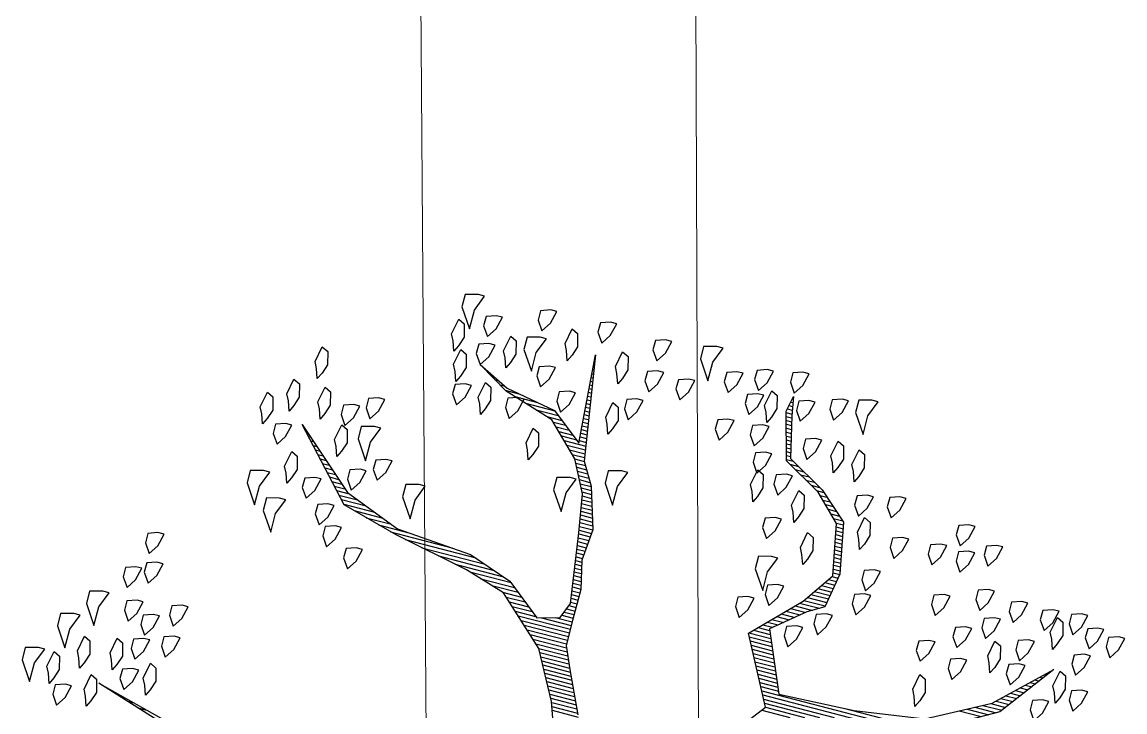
# Model space of a CAD drawing. Header units: millimetres. Extents: x 216896 to 446004, y 63591 to 243769.
# Drawn here: x 223718 to 229718, y 87974 to 91728 of the extents above; entities that cross this region are included whole.
import ezdxf

# ---------------------------------------------------------------- set-up
doc = ezdxf.new("R2010")
doc.units = ezdxf.units.MM
doc.layers.add('line pedestr', color=7, linetype='Continuous', lineweight=5, true_color=0x1c1c1c)
doc.layers.add('trees', color=7, linetype='Continuous', true_color=0x547000)

# ---------------------------------------------------------------- blocks, each defined once
blk = doc.blocks.new('*X39')
at = {"color": 0}
for p, q in [((16.4828, 16.46), (16.494, 16.46)), ((16.514, 16.47), (16.5317, 16.47)), ((16.5453, 16.48), (16.5693, 16.48)), ((16.4515, 16.45), (16.4563, 16.45)), ((17.6064, 16.2), (17.6766, 16.2)), ((17.6099, 16.21), (17.6805, 16.21)), ((17.5928, 16.17), (17.6627, 16.17)), ((17.5981, 16.18), (17.6673, 16.18)), ((17.603, 16.19), (17.6719, 16.19)), ((17.5768, 16.14), (17.6489, 16.14)), ((17.5821, 16.15), (17.6535, 16.15)), ((17.5874, 16.16), (17.6581, 16.16)), ((17.5608, 16.11), (17.635, 16.11)), ((17.5661, 16.12), (17.6396, 16.12)), ((17.5714, 16.13), (17.6443, 16.13)), ((17.5448, 16.08), (17.6216, 16.08)), ((17.5501, 16.09), (17.6259, 16.09)), ((17.5554, 16.1), (17.6304, 16.1)), ((17.5234, 16.05), (17.6088, 16.05)), ((17.5341, 16.06), (17.6131, 16.06)), ((17.5394, 16.07), (17.6174, 16.07)), ((18.1471, 16.07), (18.2239, 16.07)), ((18.1497, 16.05), (18.2999, 16.05)), ((18.1549, 16.06), (18.2619, 16.06)), ((17.4913, 16.02), (17.6021, 16.02)), ((17.502, 16.03), (17.6021, 16.03)), ((17.5127, 16.04), (17.6045, 16.04)), ((18.1339, 16.02), (18.4746, 16.02)), ((18.1392, 16.03), (18.3946, 16.03)), ((18.1444, 16.04), (18.3379, 16.04)), ((17.4698, 16), (17.6021, 16)), ((17.4806, 16.01), (17.6021, 16.01)), ((18.1235, 16), (18.173, 16)), ((18.1287, 16.01), (18.1773, 16.01)), ((18.3591, 16.01), (18.5546, 16.01)), ((17.4377, 15.97), (17.4922, 15.97)), ((17.4484, 15.98), (17.5044, 15.98)), ((17.4591, 15.99), (17.6021, 15.99)), ((17.5206, 15.98), (17.6021, 15.98)), ((17.5556, 15.97), (17.6021, 15.97)), ((18.1077, 15.97), (18.1604, 15.97)), ((18.113, 15.98), (18.1646, 15.98)), ((18.1182, 15.99), (18.1688, 15.99)), ((17.4036, 15.94), (17.4555, 15.94)), ((17.4163, 15.95), (17.4677, 15.95)), ((17.427, 15.96), (17.4799, 15.96)), ((17.5707, 15.96), (17.6021, 15.96)), ((17.5747, 15.95), (17.6021, 15.95)), ((17.5787, 15.94), (17.6021, 15.94)), ((18.092, 15.94), (18.1478, 15.94)), ((18.0973, 15.95), (18.152, 15.95)), ((18.1025, 15.96), (18.1562, 15.96)), ((18.6541, 15.94), (18.7144, 15.94)), ((17.3061, 15.91), (17.4188, 15.91)), ((17.3386, 15.92), (17.431, 15.92)), ((17.3711, 15.93), (17.4433, 15.93)), ((17.5827, 15.93), (17.6021, 15.93)), ((17.5832, 15.91), (17.6021, 15.91)), ((17.5846, 15.92), (17.6021, 15.92)), ((18.0763, 15.91), (18.1351, 15.91)), ((18.0816, 15.92), (18.1394, 15.92)), ((18.0868, 15.93), (18.1436, 15.93)), ((18.6731, 15.93), (18.7324, 15.93)), ((18.6921, 15.92), (18.7504, 15.92)), ((18.7111, 15.91), (18.7628, 15.91)), ((17.1669, 15.88), (17.3397, 15.88)), ((17.2149, 15.89), (17.3677, 15.89)), ((17.2629, 15.9), (17.3957, 15.9)), ((17.5791, 15.88), (17.6018, 15.88)), ((17.5805, 15.89), (17.6021, 15.89)), ((17.5819, 15.9), (17.6021, 15.9)), ((18.0627, 15.88), (18.1225, 15.88)), ((18.0658, 15.89), (18.1267, 15.89)), ((18.0711, 15.9), (18.1309, 15.9)), ((18.7301, 15.9), (18.7704, 15.9)), ((18.7421, 15.89), (18.7781, 15.89)), ((18.7528, 15.88), (18.7857, 15.88)), ((17.0401, 15.85), (17.1235, 15.85)), ((17.0761, 15.86), (17.2435, 15.86)), ((17.1189, 15.87), (17.3117, 15.87)), ((17.575, 15.85), (17.5951, 15.85)), ((17.5764, 15.86), (17.5974, 15.86)), ((17.5778, 15.87), (17.5996, 15.87)), ((18.0727, 15.87), (18.1183, 15.87)), ((18.0827, 15.86), (18.1141, 15.86)), ((18.0927, 15.85), (18.1197, 15.85)), ((18.7634, 15.87), (18.7934, 15.87)), ((18.7741, 15.86), (18.801, 15.86)), ((18.7848, 15.85), (18.8087, 15.85)), ((16.9371, 15.82), (17.0215, 15.82)), ((16.9681, 15.83), (17.0472, 15.83)), ((17.0041, 15.84), (17.0729, 15.84)), ((17.5709, 15.82), (17.5885, 15.82)), ((17.5723, 15.83), (17.5907, 15.83)), ((17.5737, 15.84), (17.5929, 15.84)), ((18.1027, 15.84), (18.1322, 15.84)), ((18.1127, 15.83), (18.1447, 15.83)), ((18.1227, 15.82), (18.1572, 15.82)), ((18.7954, 15.84), (18.8163, 15.84)), ((18.8061, 15.83), (18.824, 15.83)), ((18.8168, 15.82), (18.8316, 15.82)), ((16.91, 15.79), (16.9444, 15.79)), ((16.919, 15.8), (16.9701, 15.8)), ((16.9281, 15.81), (16.9958, 15.81)), ((17.5669, 15.79), (17.5866, 15.79)), ((17.5682, 15.8), (17.5856, 15.8)), ((17.5696, 15.81), (17.5863, 15.81)), ((18.1327, 15.81), (18.1697, 15.81)), ((18.1427, 15.8), (18.1822, 15.8)), ((18.1527, 15.79), (18.1947, 15.79)), ((18.8274, 15.81), (18.8393, 15.81)), ((18.8381, 15.8), (18.8469, 15.8)), ((18.8488, 15.79), (18.8545, 15.79)), ((16.8829, 15.76), (16.9077, 15.76)), ((16.8919, 15.77), (16.9189, 15.77)), ((16.9009, 15.78), (16.9301, 15.78)), ((17.5628, 15.76), (17.5896, 15.76)), ((17.5641, 15.77), (17.5886, 15.77)), ((17.5655, 15.78), (17.5876, 15.78)), ((18.1627, 15.78), (18.2105, 15.78)), ((18.1727, 15.77), (18.2271, 15.77)), ((18.182, 15.76), (18.2403, 15.76)), ((18.8594, 15.78), (18.8622, 15.78)), ((16.8557, 15.73), (16.8742, 15.73)), ((16.8648, 15.74), (16.8853, 15.74)), ((16.8738, 15.75), (16.8965, 15.75)), ((17.5585, 15.73), (17.5926, 15.73)), ((17.56, 15.74), (17.5916, 15.74)), ((17.5614, 15.75), (17.5906, 15.75)), ((18.189, 15.75), (18.2422, 15.75)), ((18.196, 15.74), (18.244, 15.74)), ((18.203, 15.73), (18.2458, 15.73)), ((16.8286, 15.7), (16.8406, 15.7)), ((16.8376, 15.71), (16.8518, 15.71)), ((16.8467, 15.72), (16.863, 15.72)), ((17.5535, 15.7), (17.5875, 15.7)), ((17.5551, 15.71), (17.5906, 15.71)), ((17.5568, 15.72), (17.5936, 15.72)), ((18.21, 15.72), (18.2476, 15.72)), ((18.217, 15.71), (18.2494, 15.71)), ((18.224, 15.7), (18.2512, 15.7)), ((16.8014, 15.67), (16.8071, 15.67)), ((16.8105, 15.68), (16.8183, 15.68)), ((16.8195, 15.69), (16.8295, 15.69)), ((17.5485, 15.67), (17.5783, 15.67)), ((17.5501, 15.68), (17.5814, 15.68)), ((17.5518, 15.69), (17.5844, 15.69)), ((18.231, 15.69), (18.2531, 15.69)), ((18.238, 15.68), (18.2549, 15.68)), ((18.2385, 15.67), (18.2567, 15.67)), ((16.7833, 15.65), (16.7848, 15.65)), ((16.7924, 15.66), (16.7959, 15.66)), ((17.5435, 15.64), (17.5691, 15.64)), ((17.5451, 15.65), (17.5721, 15.65)), ((17.5468, 15.66), (17.5752, 15.66)), ((18.2329, 15.64), (18.2515, 15.64)), ((18.2348, 15.65), (18.2534, 15.65)), ((18.2367, 15.66), (18.2553, 15.66)), ((17.5352, 15.62), (17.5629, 15.62)), ((17.5402, 15.63), (17.566, 15.63)), ((18.2292, 15.62), (18.2478, 15.62)), ((18.231, 15.63), (18.2497, 15.63)), ((17.5202, 15.59), (17.5486, 15.59)), ((17.5252, 15.6), (17.5543, 15.6)), ((17.5302, 15.61), (17.5598, 15.61)), ((18.2235, 15.59), (18.2422, 15.59)), ((18.2254, 15.6), (18.244, 15.6)), ((18.2273, 15.61), (18.2459, 15.61)), ((17.5052, 15.56), (17.5315, 15.56)), ((17.5102, 15.57), (17.5372, 15.57)), ((17.5152, 15.58), (17.5429, 15.58)), ((18.2179, 15.56), (18.2365, 15.56)), ((18.2198, 15.57), (18.2384, 15.57)), ((18.2217, 15.58), (18.2403, 15.58)), ((17.4803, 15.53), (17.5226, 15.53)), ((17.4903, 15.54), (17.5241, 15.54)), ((17.5002, 15.55), (17.5257, 15.55)), ((18.2032, 15.53), (18.2284, 15.53)), ((18.2132, 15.54), (18.2328, 15.54)), ((18.216, 15.55), (18.2347, 15.55)), ((17.4503, 15.5), (17.4911, 15.5)), ((17.4603, 15.51), (17.5196, 15.51)), ((17.4703, 15.52), (17.5211, 15.52)), ((17.4996, 15.5), (17.5181, 15.5)), ((18.1732, 15.5), (18.1946, 15.5)), ((18.1832, 15.51), (18.2059, 15.51)), ((18.1932, 15.52), (18.2171, 15.52)), ((17.4203, 15.47), (17.4536, 15.47)), ((17.4303, 15.48), (17.4661, 15.48)), ((17.4403, 15.49), (17.4786, 15.49)), ((17.4974, 15.47), (17.5135, 15.47)), ((17.4981, 15.48), (17.515, 15.48)), ((17.4988, 15.49), (17.5165, 15.49)), ((18.1409, 15.47), (18.1609, 15.47)), ((18.1532, 15.48), (18.1721, 15.48)), ((18.1632, 15.49), (18.1834, 15.49)), ((17.336, 15.44), (17.4161, 15.44)), ((17.368, 15.45), (17.4286, 15.45)), ((17.4, 15.46), (17.4411, 15.46)), ((17.4953, 15.44), (17.509, 15.44)), ((17.496, 15.45), (17.5105, 15.45)), ((17.4967, 15.46), (17.512, 15.46)), ((18.0895, 15.44), (18.1126, 15.44)), ((18.1066, 15.45), (18.1297, 15.45)), ((18.1238, 15.46), (18.1468, 15.46)), ((17.2587, 15.41), (17.2717, 15.41)), ((17.2754, 15.42), (17.3128, 15.42)), ((17.304, 15.43), (17.3661, 15.43)), ((17.4931, 15.41), (17.5044, 15.41)), ((17.4938, 15.42), (17.5059, 15.42)), ((17.4946, 15.43), (17.5074, 15.43)), ((18.0433, 15.41), (18.0611, 15.41)), ((18.0552, 15.42), (18.0783, 15.42)), ((18.0723, 15.43), (18.0954, 15.43)), ((17.2087, 15.38), (17.2117, 15.38)), ((17.2254, 15.39), (17.2317, 15.39)), ((17.242, 15.4), (17.2517, 15.4)), ((17.491, 15.38), (17.4999, 15.38)), ((17.4917, 15.39), (17.5014, 15.39)), ((17.4924, 15.4), (17.5029, 15.4)), ((18.0353, 15.38), (18.047, 15.38)), ((18.038, 15.39), (18.0493, 15.39)), ((18.0407, 15.4), (18.0516, 15.4)), ((17.4888, 15.35), (17.4953, 15.35)), ((17.4896, 15.36), (17.4968, 15.36)), ((17.4903, 15.37), (17.4984, 15.37)), ((18.0273, 15.35), (18.0401, 15.35)), ((18.03, 15.36), (18.0424, 15.36)), ((18.0327, 15.37), (18.0447, 15.37)), ((17.4867, 15.32), (17.4908, 15.32)), ((17.4874, 15.33), (17.4923, 15.33)), ((17.4881, 15.34), (17.4938, 15.34)), ((18.0193, 15.32), (18.0332, 15.32)), ((18.022, 15.33), (18.0355, 15.33)), ((18.0247, 15.34), (18.0378, 15.34)), ((17.4846, 15.29), (17.4862, 15.29)), ((17.4853, 15.3), (17.4877, 15.3)), ((17.486, 15.31), (17.4893, 15.31)), ((18.0113, 15.29), (18.0265, 15.29)), ((18.014, 15.3), (18.0286, 15.3)), ((18.0167, 15.31), (18.0309, 15.31)), ((17.4831, 15.27), (17.4832, 15.27)), ((17.4838, 15.28), (17.4847, 15.28)), ((18.0115, 15.28), (18.0249, 15.28)), ((18.0135, 15.27), (18.0232, 15.27)), ((18.0155, 15.26), (18.0215, 15.26)), ((18.0175, 15.25), (18.0199, 15.25))]:
    blk.add_line(p, q, dxfattribs=at)
blk = doc.blocks.new('ar')
at = {"color": 0}
for points in [[(-0.8693, 0.0287), (-1.2944, -0.1073), (-0.8778, 0.0032)], [(-0.0444, -0.1414), (-0.1209, -0.3625), (-0.1889, -0.49), (-0.3165, -0.6091), (-0.427, -0.6431), (-0.6311, -0.6856), (-0.7842, -0.7281), (-0.9458, -0.9067), (-0.7842, -0.7622), (-0.6311, -0.7026), (-0.427, -0.6856), (-0.308, -0.6431), (-0.2145, -0.5666), (-0.1549, -0.5836), (-0.1379, -0.6261), (-0.1634, -0.8132), (-0.1804, -0.9152), (-0.223, -1.0003), (-0.308, -1.0853), (-0.4441, -1.1278), (-0.5291, -1.1789), (-0.4441, -1.1363), (-0.308, -1.1108), (-0.223, -1.0428), (-0.24, -1.2809), (-0.1974, -1.0003), (-0.1634, -0.9407), (-0.1294, -0.8302), (-0.1379, -0.7452), (-0.1209, -0.6686), (-0.1209, -0.5836), (-0.1209, -0.5155), (-0.0954, -0.456), (-0.0444, -0.3455)], [(0.3723, -0.4135), (0.4318, -0.49), (0.3383, -0.6686), (0.4574, -0.7877), (0.5169, -0.8727), (0.4914, -1.0088), (0.4233, -1.0768), (0.3213, -1.1363), (0.2873, -1.2639), (0.2958, -1.3064), (0.3043, -1.2554), (0.3298, -1.1448), (0.4318, -1.0853), (0.5084, -1.0173), (0.5339, -0.8812), (0.5169, -0.7877), (0.4744, -0.7622), (0.3893, -0.6941), (0.4574, -0.5326), (0.6615, -0.5411), (0.8485, -0.5666), (1.0101, -0.6516), (1.1462, -0.7792), (1.0356, -0.6346), (0.8826, -0.5496)]]:
    blk.add_lwpolyline(points, dxfattribs=at)
for points in [[(-1.3795, -0.0818), (-1.405, -0.0733), (-1.405, -0.0478), (-1.388, -0.0223), (-1.371, -0.0478), (-1.3625, -0.0818)], [(-1.32, -0.0648), (-1.3285, -0.0818), (-1.32, -0.1244), (-1.303, -0.1159), (-1.2944, -0.0818), (-1.303, -0.0563), (-1.3115, -0.0393)], [(-1.473, -0.1584), (-1.507, -0.1499), (-1.507, -0.1159), (-1.473, -0.0648), (-1.473, -0.1159), (-1.456, -0.1584)], [(-1.4305, -0.0988), (-1.439, -0.1159), (-1.4305, -0.1584), (-1.4135, -0.1499), (-1.405, -0.1159), (-1.4135, -0.0903), (-1.422, -0.0733)], [(-1.2179, -0.1669), (-1.2434, -0.1584), (-1.2434, -0.1329), (-1.2264, -0.1073), (-1.2094, -0.1329), (-1.2009, -0.1669)], [(-1.1754, -0.1329), (-1.1839, -0.1499), (-1.1754, -0.1924), (-1.1584, -0.1839), (-1.1499, -0.1499), (-1.1584, -0.1244), (-1.1669, -0.1073)], [(-1.3625, -0.1584), (-1.371, -0.1754), (-1.3625, -0.2179), (-1.3455, -0.2094), (-1.337, -0.1754), (-1.3455, -0.1499), (-1.354, -0.1329)], [(-1.405, -0.2689), (-1.439, -0.2604), (-1.439, -0.2264), (-1.405, -0.1754), (-1.405, -0.2264), (-1.388, -0.2689)], [(-1.2774, -0.1754), (-1.2859, -0.1924), (-1.2774, -0.2349), (-1.2604, -0.2264), (-1.2519, -0.1924), (-1.2604, -0.1669), (-1.2689, -0.1499)], [(-1.2094, -0.2519), (-1.2349, -0.2434), (-1.2349, -0.2179), (-1.2179, -0.1924), (-1.2009, -0.2179), (-1.1924, -0.2519)], [(-1.1329, -0.2774), (-1.1584, -0.2689), (-1.1584, -0.2434), (-1.1414, -0.2179), (-1.1244, -0.2434), (-1.1159, -0.2774)], [(-1.3455, -0.3455), (-1.3795, -0.337), (-1.3795, -0.3029), (-1.3455, -0.2519), (-1.3455, -0.3029), (-1.3285, -0.3455)], [(-1.2009, -0.3199), (-1.2264, -0.3114), (-1.2264, -0.2859), (-1.2094, -0.2604), (-1.1924, -0.2859), (-1.1839, -0.3199)], [(-1.2519, -0.3455), (-1.2774, -0.337), (-1.2774, -0.3114), (-1.2604, -0.2859), (-1.2434, -0.3114), (-1.2349, -0.3455)], [(-1.1329, -0.3625), (-1.1584, -0.354), (-1.1584, -0.3285), (-1.1414, -0.3029), (-1.1244, -0.3285), (-1.1159, -0.3625)], [(-1.2774, -0.4305), (-1.303, -0.422), (-1.303, -0.3965), (-1.2859, -0.371), (-1.2689, -0.3965), (-1.2604, -0.4305)], [(-1.2264, -0.456), (-1.2519, -0.4475), (-1.2519, -0.422), (-1.2349, -0.3965), (-1.2179, -0.422), (-1.2094, -0.456)], [(-1.2434, -0.5326), (-1.2689, -0.524), (-1.2689, -0.4985), (-1.2519, -0.473), (-1.2349, -0.4985), (-1.2264, -0.5326)], [(-0.7247, -0.6261), (-0.7502, -0.6176), (-0.7502, -0.5921), (-0.7332, -0.5666), (-0.7162, -0.5921), (-0.7077, -0.6261)], [(-0.9543, -0.7026), (-0.9883, -0.6941), (-0.9883, -0.6601), (-0.9543, -0.6091), (-0.9543, -0.6601), (-0.9373, -0.7026)], [(-0.7927, -0.6686), (-0.8182, -0.6601), (-0.8182, -0.6346), (-0.8012, -0.6091), (-0.7842, -0.6346), (-0.7757, -0.6686)], [(0.806, -0.6176), (0.7975, -0.6346), (0.806, -0.6771), (0.823, -0.6686), (0.8315, -0.6346), (0.823, -0.6091), (0.8145, -0.5921)], [(1.1377, -0.6941), (1.1122, -0.6856), (1.1122, -0.6601), (1.1292, -0.6346), (1.1462, -0.6601), (1.1547, -0.6941)], [(-1.0138, -0.7622), (-1.0478, -0.7537), (-1.0478, -0.7196), (-1.0138, -0.6686), (-1.0138, -0.7196), (-0.9968, -0.7622)], [(-0.8267, -0.7196), (-0.8522, -0.7111), (-0.8522, -0.6856), (-0.8352, -0.6601), (-0.8182, -0.6856), (-0.8097, -0.7196)], [(0.4574, -0.7196), (0.4318, -0.7111), (0.4318, -0.6856), (0.4489, -0.6601), (0.4659, -0.6856), (0.4744, -0.7196)], [(0.8996, -0.7452), (0.8741, -0.7366), (0.8741, -0.7111), (0.8911, -0.6856), (0.9081, -0.7111), (0.9166, -0.7452)], [(1.1632, -0.7196), (1.1547, -0.7366), (1.1632, -0.7792), (1.1802, -0.7707), (1.1887, -0.7366), (1.1802, -0.7111), (1.1717, -0.6941)], [(1.2312, -0.7452), (1.2057, -0.7366), (1.2057, -0.7111), (1.2227, -0.6856), (1.2397, -0.7111), (1.2482, -0.7452)], [(-0.8778, -0.7792), (-0.9033, -0.7707), (-0.9033, -0.7452), (-0.8863, -0.7196), (-0.8693, -0.7452), (-0.8607, -0.7792)], [(0.3128, -0.7622), (0.2873, -0.7537), (0.2873, -0.7281), (0.3043, -0.7026), (0.3213, -0.7281), (0.3298, -0.7622)], [(0.5254, -0.7707), (0.4999, -0.7622), (0.4999, -0.7366), (0.5169, -0.7111), (0.5339, -0.7366), (0.5424, -0.7707)], [(0.806, -0.7707), (0.7805, -0.7622), (0.7805, -0.7366), (0.7975, -0.7111), (0.8145, -0.7366), (0.823, -0.7707)], [(0.9761, -0.7537), (0.9676, -0.7707), (0.9761, -0.8132), (0.9931, -0.8047), (1.0016, -0.7707), (0.9931, -0.7452), (0.9846, -0.7281)], [(1.0526, -0.7707), (1.0271, -0.7622), (1.0271, -0.7366), (1.0441, -0.7111), (1.0611, -0.7366), (1.0696, -0.7707)], [(-0.9543, -0.7707), (-0.9628, -0.7877), (-0.9543, -0.8302), (-0.9373, -0.8217), (-0.9288, -0.7877), (-0.9373, -0.7622), (-0.9458, -0.7452)], [(-0.6056, -0.8302), (-0.6396, -0.8217), (-0.6396, -0.7877), (-0.6056, -0.7366), (-0.6056, -0.7877), (-0.5886, -0.8302)], [(0.3808, -0.8132), (0.3553, -0.8047), (0.3553, -0.7792), (0.3723, -0.7537), (0.3893, -0.7792), (0.3978, -0.8132)], [(-0.7672, -0.8302), (-0.7927, -0.8217), (-0.7927, -0.7962), (-0.7757, -0.7707), (-0.7587, -0.7962), (-0.7502, -0.8302)], [(0.3468, -0.8812), (0.3128, -0.8727), (0.3128, -0.8387), (0.3468, -0.7877), (0.3468, -0.8387), (0.3638, -0.8812)], [(0.6104, -0.8472), (0.5849, -0.8387), (0.5849, -0.8132), (0.6019, -0.7877), (0.6189, -0.8132), (0.6274, -0.8472)], [(0.8911, -0.8302), (0.8655, -0.8217), (0.8655, -0.7962), (0.8826, -0.7707), (0.8996, -0.7962), (0.9081, -0.8302)], [(1.0611, -0.8387), (1.0356, -0.8302), (1.0356, -0.8047), (1.0526, -0.7792), (1.0696, -0.8047), (1.0781, -0.8387)], [(1.2142, -0.8387), (1.1887, -0.8302), (1.1887, -0.8047), (1.2057, -0.7792), (1.2227, -0.8047), (1.2312, -0.8387)], [(-0.7077, -0.8727), (-0.7332, -0.8642), (-0.7332, -0.8387), (-0.7162, -0.8132), (-0.6992, -0.8387), (-0.6907, -0.8727)], [(0.9591, -0.8727), (0.9336, -0.8642), (0.9336, -0.8387), (0.9506, -0.8132), (0.9676, -0.8387), (0.9761, -0.8727)], [(-0.9883, -0.8982), (-1.0138, -0.8897), (-1.0138, -0.8642), (-0.9968, -0.8387), (-0.9798, -0.8642), (-0.9713, -0.8982)], [(-0.8437, -0.8727), (-0.8522, -0.8897), (-0.8437, -0.9322), (-0.8267, -0.9237), (-0.8182, -0.8897), (-0.8267, -0.8642), (-0.8352, -0.8472)], [(0.8145, -0.8982), (0.789, -0.8897), (0.789, -0.8642), (0.806, -0.8387), (0.823, -0.8642), (0.8315, -0.8982)], [(1.1207, -0.8557), (1.1122, -0.8727), (1.1207, -0.9152), (1.1377, -0.9067), (1.1462, -0.8727), (1.1377, -0.8472), (1.1292, -0.8302)], [(1.2907, -0.9067), (1.2652, -0.8982), (1.2652, -0.8727), (1.2822, -0.8472), (1.2992, -0.8727), (1.3078, -0.9067)], [(-0.7587, -0.9493), (-0.7927, -0.9407), (-0.7927, -0.9067), (-0.7587, -0.8557), (-0.7587, -0.9067), (-0.7417, -0.9493)], [(-0.223, -0.9493), (-0.257, -0.9407), (-0.257, -0.9067), (-0.223, -0.8557), (-0.223, -0.9067), (-0.2059, -0.9493)], [(0.6189, -0.9152), (0.5934, -0.9067), (0.5934, -0.8812), (0.6104, -0.8557), (0.6274, -0.8812), (0.6359, -0.9152)], [(1.0186, -0.9322), (0.9931, -0.9237), (0.9931, -0.8982), (1.0101, -0.8727), (1.0271, -0.8982), (1.0356, -0.9322)], [(1.1037, -0.9322), (1.0781, -0.9237), (1.0781, -0.8982), (1.0952, -0.8727), (1.1122, -0.8982), (1.1207, -0.9322)], [(1.2312, -0.9152), (1.2057, -0.9067), (1.2057, -0.8812), (1.2227, -0.8557), (1.2397, -0.8812), (1.2482, -0.9152)], [(-1.0563, -0.9067), (-1.0648, -0.9237), (-1.0563, -0.9663), (-1.0393, -0.9578), (-1.0308, -0.9237), (-1.0393, -0.8982), (-1.0478, -0.8812)], [(0.4233, -0.9067), (0.4148, -0.9237), (0.4233, -0.9663), (0.4404, -0.9578), (0.4489, -0.9237), (0.4404, -0.8982), (0.4318, -0.8812)], [(0.9251, -0.9407), (0.8996, -0.9322), (0.8996, -0.9067), (0.9166, -0.8812), (0.9336, -0.9067), (0.9421, -0.9407)], [(1.1802, -0.9407), (1.1547, -0.9322), (1.1547, -0.9067), (1.1717, -0.8812), (1.1887, -0.9067), (1.1972, -0.9407)], [(-0.9968, -0.9578), (-1.0053, -0.9748), (-0.9968, -1.0173), (-0.9798, -1.0088), (-0.9713, -0.9748), (-0.9798, -0.9493), (-0.9883, -0.9322)], [(-0.9118, -0.9578), (-0.9203, -0.9748), (-0.9118, -1.0173), (-0.8948, -1.0088), (-0.8863, -0.9748), (-0.8948, -0.9493), (-0.9033, -0.9322)], [(-0.8267, -0.9918), (-0.8522, -0.9833), (-0.8522, -0.9578), (-0.8352, -0.9322), (-0.8182, -0.9578), (-0.8097, -0.9918)], [(-0.0954, -1.0003), (-0.1294, -0.9918), (-0.1294, -0.9578), (-0.0954, -0.9067), (-0.0954, -0.9578), (-0.0784, -1.0003)], [(0.3298, -0.9833), (0.3043, -0.9748), (0.3043, -0.9493), (0.3213, -0.9237), (0.3383, -0.9493), (0.3468, -0.9833)], [(0.5594, -0.9833), (0.5509, -1.0003), (0.5594, -1.0428), (0.5764, -1.0343), (0.5849, -1.0003), (0.5764, -0.9748), (0.5679, -0.9578)], [(0.67, -1.0173), (0.6444, -1.0088), (0.6444, -0.9833), (0.6615, -0.9578), (0.6785, -0.9833), (0.687, -1.0173)], [(-0.7672, -1.0258), (-0.7927, -1.0173), (-0.7927, -0.9918), (-0.7757, -0.9663), (-0.7587, -0.9918), (-0.7502, -1.0258)], [(-0.3505, -0.9918), (-0.359, -1.0088), (-0.3505, -1.0513), (-0.3335, -1.0428), (-0.325, -1.0088), (-0.3335, -0.9833), (-0.342, -0.9663)], [(0.3723, -1.0088), (0.3638, -1.0258), (0.3723, -1.0683), (0.3893, -1.0598), (0.3978, -1.0258), (0.3893, -1.0003), (0.3808, -0.9833)], [(0.772, -1.0258), (0.7465, -1.0173), (0.7465, -0.9918), (0.7635, -0.9663), (0.7805, -0.9918), (0.789, -1.0258)], [(0.8485, -1.0258), (0.823, -1.0173), (0.823, -0.9918), (0.84, -0.9663), (0.857, -0.9918), (0.8655, -1.0258)], [(0.2533, -1.0343), (0.2448, -1.0513), (0.2533, -1.0938), (0.2703, -1.0853), (0.2788, -1.0513), (0.2703, -1.0258), (0.2618, -1.0088)], [(0.9166, -1.0598), (0.8911, -1.0513), (0.8911, -1.0258), (0.9081, -1.0003), (0.9251, -1.0258), (0.9336, -1.0598)], [(-0.9458, -1.0598), (-0.9543, -1.0768), (-0.9458, -1.1193), (-0.9288, -1.1108), (-0.9203, -1.0768), (-0.9288, -1.0513), (-0.9373, -1.0343)], [(-0.5036, -1.0768), (-0.5121, -1.0938), (-0.5036, -1.1363), (-0.4866, -1.1278), (-0.4781, -1.0938), (-0.4866, -1.0683), (-0.4951, -1.0513)], [(0.3298, -1.1023), (0.3043, -1.0938), (0.3043, -1.0683), (0.3213, -1.0428), (0.3383, -1.0683), (0.3468, -1.1023)], [(0.5509, -1.1023), (0.5254, -1.0938), (0.5254, -1.0683), (0.5424, -1.0428), (0.5594, -1.0683), (0.5679, -1.1023)], [(0.8315, -1.0938), (0.806, -1.0853), (0.806, -1.0598), (0.823, -1.0343), (0.84, -1.0598), (0.8485, -1.0938)], [(-0.5546, -1.1193), (-0.5801, -1.1108), (-0.5801, -1.0853), (-0.5631, -1.0598), (-0.5461, -1.0853), (-0.5376, -1.1193)], [(-0.41, -1.1193), (-0.4356, -1.1108), (-0.4356, -1.0853), (-0.4185, -1.0598), (-0.4015, -1.0853), (-0.393, -1.1193)], [(0.6359, -1.1193), (0.6104, -1.1108), (0.6104, -1.0853), (0.6274, -1.0598), (0.6444, -1.0853), (0.6529, -1.1193)], [(-0.2825, -1.1704), (-0.308, -1.1619), (-0.308, -1.1363), (-0.291, -1.1108), (-0.274, -1.1363), (-0.2655, -1.1704)], [(-0.1634, -1.1108), (-0.1719, -1.1278), (-0.1634, -1.1704), (-0.1464, -1.1619), (-0.1379, -1.1278), (-0.1464, -1.1023), (-0.1549, -1.0853)], [(0.2618, -1.1448), (0.2363, -1.1363), (0.2363, -1.1108), (0.2533, -1.0853), (0.2703, -1.1108), (0.2788, -1.1448)], [(-0.5886, -1.1448), (-0.5971, -1.1619), (-0.5886, -1.2044), (-0.5716, -1.1959), (-0.5631, -1.1619), (-0.5716, -1.1363), (-0.5801, -1.1193)], [(-0.1039, -1.1959), (-0.1294, -1.1874), (-0.1294, -1.1619), (-0.1124, -1.1363), (-0.0954, -1.1619), (-0.0869, -1.1959)], [(0.4404, -1.1619), (0.4318, -1.1789), (0.4404, -1.2214), (0.4574, -1.2129), (0.4659, -1.1789), (0.4574, -1.1533), (0.4489, -1.1363)], [(0.4999, -1.1533), (0.4914, -1.1704), (0.4999, -1.2129), (0.5169, -1.2044), (0.5254, -1.1704), (0.5169, -1.1448), (0.5084, -1.1278)], [(-0.3505, -1.2214), (-0.376, -1.2129), (-0.376, -1.1874), (-0.359, -1.1619), (-0.342, -1.1874), (-0.3335, -1.2214)], [(0.1427, -1.2044), (0.1172, -1.1959), (0.1172, -1.1704), (0.1342, -1.1448), (0.1512, -1.1704), (0.1597, -1.2044)], [(0.2363, -1.2129), (0.2107, -1.2044), (0.2107, -1.1789), (0.2278, -1.1533), (0.2448, -1.1789), (0.2533, -1.2129)], [(0.3808, -1.2129), (0.3553, -1.2044), (0.3553, -1.1789), (0.3723, -1.1533), (0.3893, -1.1789), (0.3978, -1.2129)], [(-0.6141, -1.2214), (-0.6226, -1.2384), (-0.6141, -1.2809), (-0.5971, -1.2724), (-0.5886, -1.2384), (-0.5971, -1.2129), (-0.6056, -1.1959)], [(-0.5206, -1.2384), (-0.5461, -1.2299), (-0.5461, -1.2044), (-0.5291, -1.1789), (-0.5121, -1.2044), (-0.5036, -1.2384)], [(-0.4696, -1.2129), (-0.4781, -1.2299), (-0.4696, -1.2724), (-0.4526, -1.2639), (-0.4441, -1.2299), (-0.4526, -1.2044), (-0.4611, -1.1874)], [(-0.393, -1.2894), (-0.427, -1.2809), (-0.427, -1.2469), (-0.393, -1.1959), (-0.393, -1.2469), (-0.376, -1.2894)], [(-0.1719, -1.2469), (-0.1804, -1.2639), (-0.1719, -1.3064), (-0.1549, -1.2979), (-0.1464, -1.2639), (-0.1549, -1.2384), (-0.1634, -1.2214)], [(-0.0699, -1.2809), (-0.0954, -1.2724), (-0.0954, -1.2469), (-0.0784, -1.2214), (-0.0614, -1.2469), (-0.0529, -1.2809)], [(0.0152, -1.2809), (-0.0104, -1.2724), (-0.0104, -1.2469), (0.0067, -1.2214), (0.0237, -1.2469), (0.0322, -1.2809)], [(0.2363, -1.2469), (0.2278, -1.2639), (0.2363, -1.3064), (0.2533, -1.2979), (0.2618, -1.2639), (0.2533, -1.2384), (0.2448, -1.2214)], [(-0.5206, -1.3149), (-0.5461, -1.3064), (-0.5461, -1.2809), (-0.5291, -1.2554), (-0.5121, -1.2809), (-0.5036, -1.3149)], [(-0.3165, -1.2724), (-0.325, -1.2894), (-0.3165, -1.3319), (-0.2995, -1.3234), (-0.291, -1.2894), (-0.2995, -1.2639), (-0.308, -1.2469)], [(0.2022, -1.2894), (0.1767, -1.2809), (0.1767, -1.2554), (0.1937, -1.2299), (0.2107, -1.2554), (0.2192, -1.2894)], [(0.3383, -1.3064), (0.3128, -1.2979), (0.3128, -1.2724), (0.3298, -1.2469), (0.3468, -1.2724), (0.3553, -1.3064)], [(0.4999, -1.3489), (0.4659, -1.3404), (0.4659, -1.3064), (0.4999, -1.2554), (0.4999, -1.3064), (0.5169, -1.3489)], [(-0.5801, -1.3574), (-0.6141, -1.3489), (-0.6141, -1.3149), (-0.5801, -1.2639), (-0.5801, -1.3149), (-0.5631, -1.3574)], [(0.1342, -1.3319), (0.1087, -1.3234), (0.1087, -1.2979), (0.1257, -1.2724), (0.1427, -1.2979), (0.1512, -1.3319)], [(0.4233, -1.3319), (0.3978, -1.3234), (0.3978, -1.2979), (0.4148, -1.2724), (0.4318, -1.2979), (0.4404, -1.3319)], [(-0.3845, -1.366), (-0.41, -1.3574), (-0.41, -1.3319), (-0.393, -1.3064), (-0.376, -1.3319), (-0.3675, -1.366)], [(-0.223, -1.3745), (-0.2485, -1.366), (-0.2485, -1.3404), (-0.2315, -1.3149), (-0.2145, -1.3404), (-0.2059, -1.3745)], [(-0.0699, -1.366), (-0.0954, -1.3574), (-0.0954, -1.3319), (-0.0784, -1.3064), (-0.0614, -1.3319), (-0.0529, -1.366)], [(0.0662, -1.383), (0.0322, -1.3745), (0.0322, -1.3404), (0.0662, -1.2894), (0.0662, -1.3404), (0.0832, -1.383)], [(0.2107, -1.3574), (0.1852, -1.3489), (0.1852, -1.3234), (0.2022, -1.2979), (0.2192, -1.3234), (0.2278, -1.3574)], [(0.3043, -1.3745), (0.2788, -1.366), (0.2788, -1.3404), (0.2958, -1.3149), (0.3128, -1.3404), (0.3213, -1.3745)]]:
    blk.add_lwpolyline(points, close=True, dxfattribs=at)
blk.add_blockref('*X39', (-17.723, -16.55), dxfattribs=at)

msp = doc.modelspace()

# ---------------------------------------------------------------- linework, layer by layer
at = {"layer": 'line pedestr'}
for p, q in [((227330.6, 106453.6), (227411.9, 84140.4)), ((225942.4, 84129.9), (225783.2, 106374.3))]:
    msp.add_line(p, q, dxfattribs=at)

# ---------------------------------------------------------------- block references
at = {"layer": 'trees', "xscale": -2052.686633128435, "yscale": 2052.686633134736, "zscale": 2052.68663314671, "rotation": 165.4174624421586}
msp.add_blockref('ar', (226651.5, 87248.9), dxfattribs=at)

doc.saveas('drawing.dxf')
